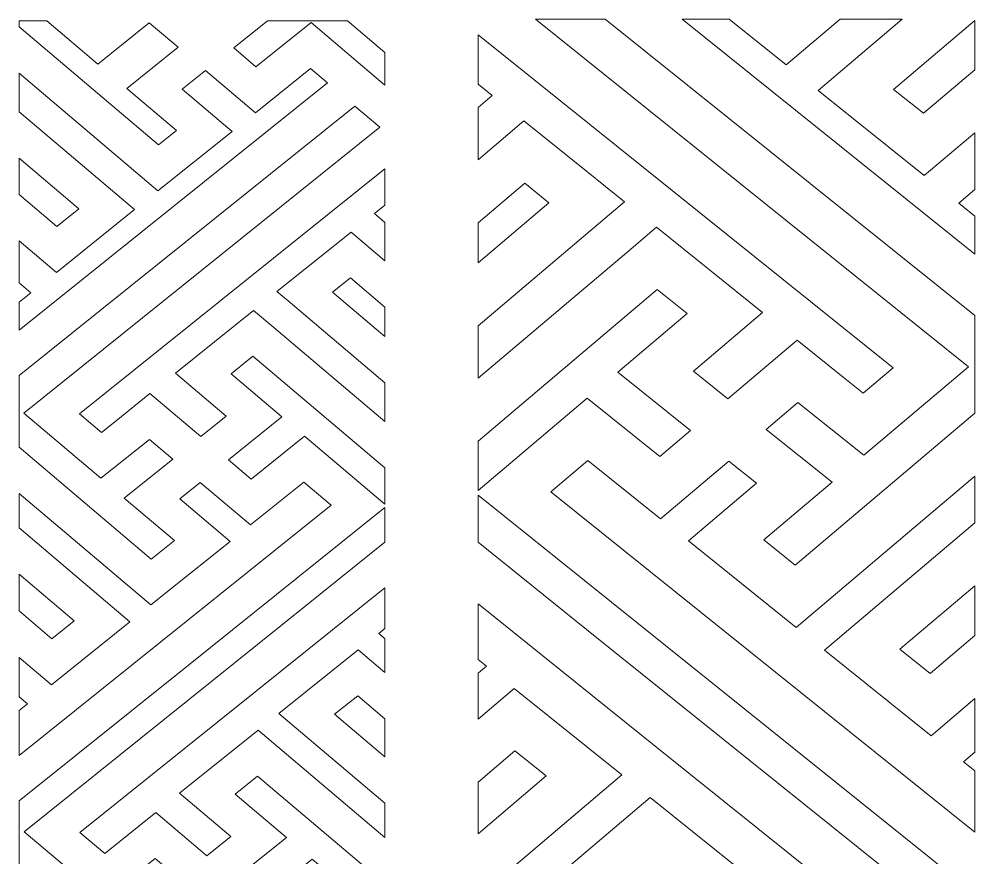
# Model space of a CAD drawing. Header units: centimetres. Extents: x -42.4 to 42.4, y -38.3 to 38.3.
# Drawn here: x 1.9 to 42.41, y 2.77 to 38.32 of the extents above; entities that cross this region are included whole.
import ezdxf

# ---------------------------------------------------------------- set-up
doc = ezdxf.new("R2010")
doc.units = ezdxf.units.CM
doc.header["$MEASUREMENT"] = 0
doc.layers.add('layer 1', color=7, linetype='Continuous')

msp = doc.modelspace()

# ---------------------------------------------------------------- linework, layer by layer
at = {"layer": 'layer 1', "color": 242, "lineweight": 9}
for points, knots in [([(3.07654, 38.24693), (3.07654, 38.24693), (5.2407, 36.41468), (5.2407, 36.41468), (5.2407, 36.41468), (5.2407, 36.41468), (7.41673, 38.16059), (7.41673, 38.16059), (7.41673, 38.16059), (7.41673, 38.16059), (8.63729, 37.12722), (8.63729, 37.12722), (8.63729, 37.12722), (8.63729, 37.12722), (6.46126, 35.38131), (6.46126, 35.38131), (6.46126, 35.38131), (6.46126, 35.38131), (8.57231, 33.59402), (8.57231, 33.59402), (8.57231, 33.59402), (8.57231, 33.59402), (7.81409, 32.98569), (7.81409, 32.98569), (7.81409, 32.98569), (7.81409, 32.98569), (1.90298, 37.99022), (1.90298, 37.99022), (1.90298, 37.99022), (1.90298, 37.99022), (1.90298, 38.24693), (1.90298, 38.24693), (1.90298, 38.24693), (1.90298, 38.24693), (3.07654, 38.24693), (3.07654, 38.24693)], [0, 0, 0, 0, 0.1, 0.1, 0.1, 0.1, 0.2, 0.2, 0.2, 0.2, 0.3, 0.3, 0.3, 0.3, 0.4, 0.4, 0.4, 0.4, 0.5, 0.5, 0.5, 0.5, 0.6, 0.6, 0.6, 0.6, 0.7, 0.7, 0.7, 0.7, 0.8, 0.8, 0.8, 0.8, 1, 1, 1, 1]), ([(12.42985, 38.24693), (12.42985, 38.24693), (15.82429, 38.24693), (15.82429, 38.24693), (15.82429, 38.24693), (15.82429, 38.24693), (17.40307, 36.91025), (17.40307, 36.91025), (17.40307, 36.91025), (17.40307, 36.91025), (17.40308, 35.52159), (17.40308, 35.52159), (17.40308, 35.52159), (17.40308, 35.52159), (14.27531, 38.16968), (14.27531, 38.16968), (14.27531, 38.16968), (14.27531, 38.16968), (11.94024, 36.29621), (11.94024, 36.29621), (11.94024, 36.29621), (11.94024, 36.29621), (10.99545, 37.09612), (10.99545, 37.09612), (10.99545, 37.09612), (10.99545, 37.09612), (12.42985, 38.24693), (12.42985, 38.24693)], [0, 0, 0, 0, 0.125, 0.125, 0.125, 0.125, 0.25, 0.25, 0.25, 0.25, 0.375, 0.375, 0.375, 0.375, 0.5, 0.5, 0.5, 0.5, 0.625, 0.625, 0.625, 0.625, 0.75, 0.75, 0.75, 0.75, 1, 1, 1, 1]), ([(23.78114, 38.31937), (23.78114, 38.31937), (42.14044, 23.58904), (42.14044, 23.58904), (42.14044, 23.58904), (42.14044, 23.58904), (37.69676, 19.83827), (37.69676, 19.83827), (37.69676, 19.83827), (37.69676, 19.83827), (34.90182, 22.06986), (34.90182, 22.06986), (34.90182, 22.06986), (34.90182, 22.06986), (33.5586, 20.93261), (33.5586, 20.93261), (33.5586, 20.93261), (33.5586, 20.93261), (36.3539, 18.68984), (36.3539, 18.68984), (36.3539, 18.68984), (36.3539, 18.68984), (33.46763, 16.24617), (33.46763, 16.24617), (33.46763, 16.24617), (33.46763, 16.24617), (34.79548, 15.18079), (34.79548, 15.18079), (34.79548, 15.18079), (34.79548, 15.18079), (42.40592, 21.62419), (42.40592, 21.62419), (42.40592, 21.62419), (42.40592, 21.62419), (42.40592, 25.75287), (42.40592, 25.75287), (42.40592, 25.75287), (42.40592, 25.75287), (26.74346, 38.31937), (26.74346, 38.31937), (26.74346, 38.31937), (25.82472, 38.31937), (24.83891, 38.31937), (23.78114, 38.31937)], [0, 0, 0, 0, 0.08333333, 0.08333333, 0.08333333, 0.08333333, 0.16666667, 0.16666667, 0.16666667, 0.16666667, 0.25, 0.25, 0.25, 0.25, 0.33333333, 0.33333333, 0.33333333, 0.33333333, 0.41666667, 0.41666667, 0.41666667, 0.41666667, 0.5, 0.5, 0.5, 0.5, 0.58333333, 0.58333333, 0.58333333, 0.58333333, 0.66666667, 0.66666667, 0.66666667, 0.66666667, 0.75, 0.75, 0.75, 0.75, 0.83333333, 0.83333333, 0.83333333, 0.83333333, 1, 1, 1, 1]), ([(29.99968, 38.31937), (30.71941, 38.31937), (31.38357, 38.31937), (31.99647, 38.31937), (31.99647, 38.31937), (31.99647, 38.31937), (34.4107, 36.38236), (34.4107, 36.38236), (34.4107, 36.38236), (34.4107, 36.38236), (36.69857, 38.31937), (36.69857, 38.31937), (36.69857, 38.31937), (36.69857, 38.31937), (39.32565, 38.31937), (39.32565, 38.31937), (39.32565, 38.31937), (39.32565, 38.31937), (35.75954, 35.30011), (35.75954, 35.30011), (35.75954, 35.30011), (35.75954, 35.30011), (40.26087, 31.68854), (40.26087, 31.68854), (40.26087, 31.68854), (40.26087, 31.68854), (42.40591, 33.50465), (42.40591, 33.50465), (42.40591, 33.50465), (42.40591, 33.50465), (42.40592, 31.09322), (42.40592, 31.09322), (42.40592, 31.09322), (42.40592, 31.09322), (41.72324, 30.51522), (41.72324, 30.51522), (41.72324, 30.51522), (41.72324, 30.51522), (42.40592, 29.96748), (42.40592, 29.96748), (42.40592, 29.96748), (42.40592, 29.96748), (42.40592, 28.36543), (42.40592, 28.36543), (42.40592, 28.36543), (42.40592, 28.36543), (29.99968, 38.31937), (29.99968, 38.31937)], [0, 0, 0, 0, 0.07692308, 0.07692308, 0.07692308, 0.07692308, 0.15384615, 0.15384615, 0.15384615, 0.15384615, 0.23076923, 0.23076923, 0.23076923, 0.23076923, 0.30769231, 0.30769231, 0.30769231, 0.30769231, 0.38461538, 0.38461538, 0.38461538, 0.38461538, 0.46153846, 0.46153846, 0.46153846, 0.46153846, 0.53846154, 0.53846154, 0.53846154, 0.53846154, 0.61538462, 0.61538462, 0.61538462, 0.61538462, 0.69230769, 0.69230769, 0.69230769, 0.69230769, 0.76923077, 0.76923077, 0.76923077, 0.76923077, 0.84615385, 0.84615385, 0.84615385, 0.84615385, 1, 1, 1, 1]), ([(42.40592, 38.25726), (42.40592, 38.25726), (38.96303, 35.34232), (38.96303, 35.34232), (38.96303, 35.34232), (38.96303, 35.34232), (40.226, 34.32899), (40.226, 34.32899), (40.226, 34.32899), (40.226, 34.32899), (42.40592, 36.17463), (42.40592, 36.17463), (42.40592, 36.17463), (42.40592, 36.17463), (42.40592, 38.25726), (42.40592, 38.25726)], [0, 0, 0, 0, 0.2, 0.2, 0.2, 0.2, 0.4, 0.4, 0.4, 0.4, 0.6, 0.6, 0.6, 0.6, 1, 1, 1, 1]), ([(21.34952, 23.09981), (21.34952, 23.09981), (27.73464, 28.50582), (27.73464, 28.50582), (27.73464, 28.50582), (27.73464, 28.50582), (28.90988, 29.50083), (28.90988, 29.50083), (28.90988, 29.50083), (28.90988, 29.50083), (33.41121, 25.88926), (33.41121, 25.88926), (33.41121, 25.88926), (33.41121, 25.88926), (30.47712, 23.4051), (30.47712, 23.4051), (30.47712, 23.4051), (30.47712, 23.4051), (31.93946, 22.23173), (31.93946, 22.23173), (31.93946, 22.23173), (31.93946, 22.23173), (34.87357, 24.71595), (34.87357, 24.71595), (34.87357, 24.71595), (34.87357, 24.71595), (36.82461, 23.15061), (36.82461, 23.15061), (36.82461, 23.15061), (36.82461, 23.15061), (37.66894, 22.4732), (37.66894, 22.4732), (37.66894, 22.4732), (37.66894, 22.4732), (38.937, 23.54682), (38.937, 23.54682), (38.937, 23.54682), (38.937, 23.54682), (21.34952, 37.65784), (21.34952, 37.65784), (21.34952, 37.65784), (21.34952, 37.65784), (21.3495, 35.56677), (21.3495, 35.56677), (21.3495, 35.56677), (21.3495, 35.56677), (21.95572, 35.08039), (21.95572, 35.08039), (21.95572, 35.08039), (21.95572, 35.08039), (21.34952, 34.56712), (21.34952, 34.56712), (21.34952, 34.56712), (21.34952, 34.56712), (21.34964, 32.3625), (21.34964, 32.3625), (21.34964, 32.3625), (21.34964, 32.3625), (23.2927, 34.00771), (23.2927, 34.00771), (23.2927, 34.00771), (23.2927, 34.00771), (25.94824, 31.87706), (25.94824, 31.87706), (25.94824, 31.87706), (25.94824, 31.87706), (27.56101, 30.58306), (27.56101, 30.58306), (27.56101, 30.58306), (27.56101, 30.58306), (26.92104, 30.04123), (26.92104, 30.04123), (26.92104, 30.04123), (26.92104, 30.04123), (21.34964, 25.32418), (21.34964, 25.32418), (21.34964, 25.32418), (21.34964, 25.32418), (21.34952, 23.09981), (21.34952, 23.09981)], [0, 0, 0, 0, 0.04761905, 0.04761905, 0.04761905, 0.04761905, 0.0952381, 0.0952381, 0.0952381, 0.0952381, 0.14285714, 0.14285714, 0.14285714, 0.14285714, 0.19047619, 0.19047619, 0.19047619, 0.19047619, 0.23809524, 0.23809524, 0.23809524, 0.23809524, 0.28571429, 0.28571429, 0.28571429, 0.28571429, 0.33333333, 0.33333333, 0.33333333, 0.33333333, 0.38095238, 0.38095238, 0.38095238, 0.38095238, 0.42857143, 0.42857143, 0.42857143, 0.42857143, 0.47619048, 0.47619048, 0.47619048, 0.47619048, 0.52380952, 0.52380952, 0.52380952, 0.52380952, 0.57142857, 0.57142857, 0.57142857, 0.57142857, 0.61904762, 0.61904762, 0.61904762, 0.61904762, 0.66666667, 0.66666667, 0.66666667, 0.66666667, 0.71428571, 0.71428571, 0.71428571, 0.71428571, 0.76190476, 0.76190476, 0.76190476, 0.76190476, 0.80952381, 0.80952381, 0.80952381, 0.80952381, 0.85714286, 0.85714286, 0.85714286, 0.85714286, 0.9047619, 0.9047619, 0.9047619, 0.9047619, 1, 1, 1, 1]), ([(1.90298, 36.02485), (1.90298, 36.02485), (7.78844, 31.04201), (7.78844, 31.04201), (7.78844, 31.04201), (7.78844, 31.04201), (10.93045, 33.56291), (10.93045, 33.56291), (10.93045, 33.56291), (10.93045, 33.56291), (8.81942, 35.3502), (8.81942, 35.3502), (8.81942, 35.3502), (8.81942, 35.3502), (9.80355, 36.13981), (9.80355, 36.13981), (9.80355, 36.13981), (9.80355, 36.13981), (11.91461, 34.35252), (11.91461, 34.35252), (11.91461, 34.35252), (11.91461, 34.35252), (14.24967, 36.226), (14.24967, 36.226), (14.24967, 36.226), (14.24967, 36.226), (14.96485, 35.62049), (14.96485, 35.62049), (14.96485, 35.62049), (14.96485, 35.62049), (1.90298, 25.14068), (1.90298, 25.14068), (1.90298, 25.14068), (1.90298, 25.14068), (1.90298, 26.31996), (1.90298, 26.31996), (1.90298, 26.31996), (1.90298, 26.31996), (2.40552, 26.72316), (2.40552, 26.72316), (2.40552, 26.72316), (2.40552, 26.72316), (1.90298, 27.14863), (1.90298, 27.14863), (1.90298, 27.14863), (1.90298, 27.14863), (1.90299, 28.9237), (1.90299, 28.9237), (1.90299, 28.9237), (1.90299, 28.9237), (3.482, 27.58685), (3.482, 27.58685), (3.482, 27.58685), (3.482, 27.58685), (6.79553, 30.24536), (6.79553, 30.24536), (6.79553, 30.24536), (6.79553, 30.24536), (1.90298, 34.38758), (1.90298, 34.38758), (1.90298, 34.38758), (1.90298, 34.38758), (1.90298, 36.02485), (1.90298, 36.02485)], [0, 0, 0, 0, 0.05882353, 0.05882353, 0.05882353, 0.05882353, 0.11764706, 0.11764706, 0.11764706, 0.11764706, 0.17647059, 0.17647059, 0.17647059, 0.17647059, 0.23529412, 0.23529412, 0.23529412, 0.23529412, 0.29411765, 0.29411765, 0.29411765, 0.29411765, 0.35294118, 0.35294118, 0.35294118, 0.35294118, 0.41176471, 0.41176471, 0.41176471, 0.41176471, 0.47058824, 0.47058824, 0.47058824, 0.47058824, 0.52941176, 0.52941176, 0.52941176, 0.52941176, 0.58823529, 0.58823529, 0.58823529, 0.58823529, 0.64705882, 0.64705882, 0.64705882, 0.64705882, 0.70588235, 0.70588235, 0.70588235, 0.70588235, 0.76470588, 0.76470588, 0.76470588, 0.76470588, 0.82352941, 0.82352941, 0.82352941, 0.82352941, 0.88235294, 0.88235294, 0.88235294, 0.88235294, 1, 1, 1, 1]), ([(1.90298, 23.21755), (1.90298, 23.21755), (16.13113, 34.63306), (16.13113, 34.63306), (16.13113, 34.63306), (16.13113, 34.63306), (17.19214, 33.73478), (17.19214, 33.73478), (17.19214, 33.73478), (17.19214, 33.73478), (2.09841, 21.62474), (2.09841, 21.62474), (2.09841, 21.62474), (2.09841, 21.62474), (5.3695, 18.86377), (5.3695, 18.86377), (5.3695, 18.86377), (5.3695, 18.86377), (7.42692, 20.50646), (7.42692, 20.50646), (7.42692, 20.50646), (7.42692, 20.50646), (8.41569, 19.66932), (8.41569, 19.66932), (8.41569, 19.66932), (8.41569, 19.66932), (6.35801, 18.0184), (6.35801, 18.0184), (6.35801, 18.0184), (6.35801, 18.0184), (8.48266, 16.21959), (8.48266, 16.21959), (8.48266, 16.21959), (8.48266, 16.21959), (7.5052, 15.43536), (7.5052, 15.43536), (7.5052, 15.43536), (7.5052, 15.43536), (1.90298, 20.1784), (1.90298, 20.1784), (1.90298, 20.1784), (1.90298, 20.1784), (1.90298, 23.21755), (1.90298, 23.21755)], [0, 0, 0, 0, 0.08333333, 0.08333333, 0.08333333, 0.08333333, 0.16666667, 0.16666667, 0.16666667, 0.16666667, 0.25, 0.25, 0.25, 0.25, 0.33333333, 0.33333333, 0.33333333, 0.33333333, 0.41666667, 0.41666667, 0.41666667, 0.41666667, 0.5, 0.5, 0.5, 0.5, 0.58333333, 0.58333333, 0.58333333, 0.58333333, 0.66666667, 0.66666667, 0.66666667, 0.66666667, 0.75, 0.75, 0.75, 0.75, 0.83333333, 0.83333333, 0.83333333, 0.83333333, 1, 1, 1, 1]), ([(1.90298, 32.42214), (1.90298, 32.42214), (4.43737, 30.27643), (4.43737, 30.27643), (4.43737, 30.27643), (4.43737, 30.27643), (3.50767, 29.53051), (3.50767, 29.53051), (3.50767, 29.53051), (3.50767, 29.53051), (1.90298, 30.8891), (1.90298, 30.8891), (1.90298, 30.8891), (1.90298, 30.8891), (1.90298, 32.42214), (1.90298, 32.42214)], [0, 0, 0, 0, 0.2, 0.2, 0.2, 0.2, 0.4, 0.4, 0.4, 0.4, 0.6, 0.6, 0.6, 0.6, 1, 1, 1, 1]), ([(17.40307, 21.26461), (17.40307, 21.26461), (12.70284, 25.24402), (12.70284, 25.24402), (12.70284, 25.24402), (12.70284, 25.24402), (11.83772, 25.97646), (11.83772, 25.97646), (11.83772, 25.97646), (11.83772, 25.97646), (8.52419, 23.31795), (8.52419, 23.31795), (8.52419, 23.31795), (8.52419, 23.31795), (10.68404, 21.48934), (10.68404, 21.48934), (10.68404, 21.48934), (10.68404, 21.48934), (9.60758, 20.62561), (9.60758, 20.62561), (9.60758, 20.62561), (9.60758, 20.62561), (7.44771, 22.45427), (7.44771, 22.45427), (7.44771, 22.45427), (7.44771, 22.45427), (6.01151, 21.30201), (6.01151, 21.30201), (6.01151, 21.30201), (6.01151, 21.30201), (5.38998, 20.80336), (5.38998, 20.80336), (5.38998, 20.80336), (5.38998, 20.80336), (4.45653, 21.59366), (4.45653, 21.59366), (4.45653, 21.59366), (4.45653, 21.59366), (17.40307, 31.9809), (17.40307, 31.9809), (17.40307, 31.9809), (17.40307, 31.9809), (17.40308, 30.44165), (17.40308, 30.44165), (17.40308, 30.44165), (17.40308, 30.44165), (16.95683, 30.08362), (16.95683, 30.08362), (16.95683, 30.08362), (16.95683, 30.08362), (17.40307, 29.7058), (17.40307, 29.7058), (17.40307, 29.7058), (17.40307, 29.7058), (17.40298, 28.08296), (17.40298, 28.08296), (17.40298, 28.08296), (17.40298, 28.08296), (15.97265, 29.29401), (15.97265, 29.29401), (15.97265, 29.29401), (15.97265, 29.29401), (14.01785, 27.72562), (14.01785, 27.72562), (14.01785, 27.72562), (14.01785, 27.72562), (12.83065, 26.7731), (12.83065, 26.7731), (12.83065, 26.7731), (12.83065, 26.7731), (13.30175, 26.37425), (13.30175, 26.37425), (13.30175, 26.37425), (13.30175, 26.37425), (17.40298, 22.90199), (17.40298, 22.90199), (17.40298, 22.90199), (17.40298, 22.90199), (17.40307, 21.26461), (17.40307, 21.26461)], [0, 0, 0, 0, 0.04761905, 0.04761905, 0.04761905, 0.04761905, 0.0952381, 0.0952381, 0.0952381, 0.0952381, 0.14285714, 0.14285714, 0.14285714, 0.14285714, 0.19047619, 0.19047619, 0.19047619, 0.19047619, 0.23809524, 0.23809524, 0.23809524, 0.23809524, 0.28571429, 0.28571429, 0.28571429, 0.28571429, 0.33333333, 0.33333333, 0.33333333, 0.33333333, 0.38095238, 0.38095238, 0.38095238, 0.38095238, 0.42857143, 0.42857143, 0.42857143, 0.42857143, 0.47619048, 0.47619048, 0.47619048, 0.47619048, 0.52380952, 0.52380952, 0.52380952, 0.52380952, 0.57142857, 0.57142857, 0.57142857, 0.57142857, 0.61904762, 0.61904762, 0.61904762, 0.61904762, 0.66666667, 0.66666667, 0.66666667, 0.66666667, 0.71428571, 0.71428571, 0.71428571, 0.71428571, 0.76190476, 0.76190476, 0.76190476, 0.76190476, 0.80952381, 0.80952381, 0.80952381, 0.80952381, 0.85714286, 0.85714286, 0.85714286, 0.85714286, 0.9047619, 0.9047619, 0.9047619, 0.9047619, 1, 1, 1, 1]), ([(21.34964, 27.99403), (21.34964, 27.99403), (24.35751, 30.54079), (24.35751, 30.54079), (24.35751, 30.54079), (24.35751, 30.54079), (23.32749, 31.36719), (23.32749, 31.36719), (23.32749, 31.36719), (23.32749, 31.36719), (21.3495, 29.69252), (21.3495, 29.69252), (21.3495, 29.69252), (21.3495, 29.69252), (21.34964, 27.99403), (21.34964, 27.99403)], [0, 0, 0, 0, 0.2, 0.2, 0.2, 0.2, 0.4, 0.4, 0.4, 0.4, 0.6, 0.6, 0.6, 0.6, 1, 1, 1, 1]), ([(17.40298, 24.86729), (17.40298, 24.86729), (15.18882, 26.74198), (15.18882, 26.74198), (15.18882, 26.74198), (15.18882, 26.74198), (15.94704, 27.3503), (15.94704, 27.3503), (15.94704, 27.3503), (15.94704, 27.3503), (17.40308, 26.11756), (17.40308, 26.11756), (17.40308, 26.11756), (17.40308, 26.11756), (17.40298, 24.86729), (17.40298, 24.86729)], [0, 0, 0, 0, 0.2, 0.2, 0.2, 0.2, 0.4, 0.4, 0.4, 0.4, 0.6, 0.6, 0.6, 0.6, 1, 1, 1, 1]), ([(21.34964, 18.34716), (21.34964, 18.34716), (25.97164, 22.26053), (25.97164, 22.26053), (25.97164, 22.26053), (25.97164, 22.26053), (29.05318, 19.78809), (29.05318, 19.78809), (29.05318, 19.78809), (29.05318, 19.78809), (30.35513, 20.89039), (30.35513, 20.89039), (30.35513, 20.89039), (30.35513, 20.89039), (27.27364, 23.36285), (27.27364, 23.36285), (27.27364, 23.36285), (27.27364, 23.36285), (30.20773, 25.84701), (30.20773, 25.84701), (30.20773, 25.84701), (30.20773, 25.84701), (28.94475, 26.86035), (28.94475, 26.86035), (28.94475, 26.86035), (28.94475, 26.86035), (21.34952, 20.4298), (21.34952, 20.4298), (21.34952, 20.4298), (21.34952, 20.4298), (21.34964, 18.34716), (21.34964, 18.34716)], [0, 0, 0, 0, 0.11111111, 0.11111111, 0.11111111, 0.11111111, 0.22222222, 0.22222222, 0.22222222, 0.22222222, 0.33333333, 0.33333333, 0.33333333, 0.33333333, 0.44444444, 0.44444444, 0.44444444, 0.44444444, 0.55555556, 0.55555556, 0.55555556, 0.55555556, 0.66666667, 0.66666667, 0.66666667, 0.66666667, 0.77777778, 0.77777778, 0.77777778, 0.77777778, 1, 1, 1, 1]), ([(17.40298, 17.76615), (17.40298, 17.76615), (14.00062, 20.64681), (14.00062, 20.64681), (14.00062, 20.64681), (14.00062, 20.64681), (11.73223, 18.82683), (11.73223, 18.82683), (11.73223, 18.82683), (11.73223, 18.82683), (10.77384, 19.63824), (10.77384, 19.63824), (10.77384, 19.63824), (10.77384, 19.63824), (13.04219, 21.45824), (13.04219, 21.45824), (13.04219, 21.45824), (13.04219, 21.45824), (10.88234, 23.28685), (10.88234, 23.28685), (10.88234, 23.28685), (10.88234, 23.28685), (11.81205, 24.03278), (11.81205, 24.03278), (11.81205, 24.03278), (11.81205, 24.03278), (17.40307, 19.2992), (17.40307, 19.2992), (17.40307, 19.2992), (17.40307, 19.2992), (17.40298, 17.76615), (17.40298, 17.76615)], [0, 0, 0, 0, 0.11111111, 0.11111111, 0.11111111, 0.11111111, 0.22222222, 0.22222222, 0.22222222, 0.22222222, 0.33333333, 0.33333333, 0.33333333, 0.33333333, 0.44444444, 0.44444444, 0.44444444, 0.44444444, 0.55555556, 0.55555556, 0.55555556, 0.55555556, 0.66666667, 0.66666667, 0.66666667, 0.66666667, 0.77777778, 0.77777778, 0.77777778, 0.77777778, 1, 1, 1, 1]), ([(42.40592, 18.95425), (42.40592, 18.95425), (34.83025, 12.54029), (34.83025, 12.54029), (34.83025, 12.54029), (34.83025, 12.54029), (30.26412, 16.2039), (30.26412, 16.2039), (30.26412, 16.2039), (30.26412, 16.2039), (33.1504, 18.64761), (33.1504, 18.64761), (33.1504, 18.64761), (33.1504, 18.64761), (31.9743, 19.59125), (31.9743, 19.59125), (31.9743, 19.59125), (31.9743, 19.59125), (29.08797, 17.14757), (29.08797, 17.14757), (29.08797, 17.14757), (29.08797, 17.14757), (26.00645, 19.61999), (26.00645, 19.61999), (26.00645, 19.61999), (26.00645, 19.61999), (24.43417, 18.28882), (24.43417, 18.28882), (24.43417, 18.28882), (24.43417, 18.28882), (42.40592, 3.86944), (42.40592, 3.86944), (42.40592, 3.86944), (42.40592, 3.86944), (42.40592, 6.46211), (42.40592, 6.46211), (42.40592, 6.46211), (42.40592, 6.46211), (41.92593, 6.84721), (41.92593, 6.84721), (41.92593, 6.84721), (41.92593, 6.84721), (42.40592, 7.25358), (42.40592, 7.25358), (42.40592, 7.25358), (42.40592, 7.25358), (42.40592, 9.52496), (42.40592, 9.52496), (42.40592, 9.52496), (42.40592, 9.52496), (40.5485, 7.95236), (40.5485, 7.95236), (40.5485, 7.95236), (40.5485, 7.95236), (36.02854, 11.57888), (36.02854, 11.57888), (36.02854, 11.57888), (36.02854, 11.57888), (42.40592, 16.9783), (42.40592, 16.9783), (42.40592, 16.9783), (42.40592, 16.9783), (42.40592, 18.95425), (42.40592, 18.95425)], [0, 0, 0, 0, 0.05882353, 0.05882353, 0.05882353, 0.05882353, 0.11764706, 0.11764706, 0.11764706, 0.11764706, 0.17647059, 0.17647059, 0.17647059, 0.17647059, 0.23529412, 0.23529412, 0.23529412, 0.23529412, 0.29411765, 0.29411765, 0.29411765, 0.29411765, 0.35294118, 0.35294118, 0.35294118, 0.35294118, 0.41176471, 0.41176471, 0.41176471, 0.41176471, 0.47058824, 0.47058824, 0.47058824, 0.47058824, 0.52941176, 0.52941176, 0.52941176, 0.52941176, 0.58823529, 0.58823529, 0.58823529, 0.58823529, 0.64705882, 0.64705882, 0.64705882, 0.64705882, 0.70588235, 0.70588235, 0.70588235, 0.70588235, 0.76470588, 0.76470588, 0.76470588, 0.76470588, 0.82352941, 0.82352941, 0.82352941, 0.82352941, 0.88235294, 0.88235294, 0.88235294, 0.88235294, 1, 1, 1, 1]), ([(1.90298, 18.21303), (1.90298, 18.21303), (7.4796, 13.49166), (7.4796, 13.49166), (7.4796, 13.49166), (7.4796, 13.49166), (10.84083, 16.18848), (10.84083, 16.18848), (10.84083, 16.18848), (10.84083, 16.18848), (8.71618, 17.98731), (8.71618, 17.98731), (8.71618, 17.98731), (8.71618, 17.98731), (9.58193, 18.68193), (9.58193, 18.68193), (9.58193, 18.68193), (9.58193, 18.68193), (11.70662, 16.88312), (11.70662, 16.88312), (11.70662, 16.88312), (11.70662, 16.88312), (13.975, 18.70309), (13.975, 18.70309), (13.975, 18.70309), (13.975, 18.70309), (15.13239, 17.7232), (15.13239, 17.7232), (15.13239, 17.7232), (15.13239, 17.7232), (1.90298, 7.10898), (1.90298, 7.10898), (1.90298, 7.10898), (1.90298, 7.10898), (1.90298, 9.01746), (1.90298, 9.01746), (1.90298, 9.01746), (1.90298, 9.01746), (2.25631, 9.30094), (2.25631, 9.30094), (2.25631, 9.30094), (2.25631, 9.30094), (1.90298, 9.60007), (1.90298, 9.60007), (1.90298, 9.60007), (1.90298, 9.60007), (1.90298, 11.27205), (1.90298, 11.27205), (1.90298, 11.27205), (1.90298, 11.27205), (3.27027, 10.11445), (3.27027, 10.11445), (3.27027, 10.11445), (3.27027, 10.11445), (6.59751, 12.78396), (6.59751, 12.78396), (6.59751, 12.78396), (6.59751, 12.78396), (1.90298, 16.75852), (1.90298, 16.75852), (1.90298, 16.75852), (1.90298, 16.75852), (1.90298, 18.21303), (1.90298, 18.21303)], [0, 0, 0, 0, 0.05882353, 0.05882353, 0.05882353, 0.05882353, 0.11764706, 0.11764706, 0.11764706, 0.11764706, 0.17647059, 0.17647059, 0.17647059, 0.17647059, 0.23529412, 0.23529412, 0.23529412, 0.23529412, 0.29411765, 0.29411765, 0.29411765, 0.29411765, 0.35294118, 0.35294118, 0.35294118, 0.35294118, 0.41176471, 0.41176471, 0.41176471, 0.41176471, 0.47058824, 0.47058824, 0.47058824, 0.47058824, 0.52941176, 0.52941176, 0.52941176, 0.52941176, 0.58823529, 0.58823529, 0.58823529, 0.58823529, 0.64705882, 0.64705882, 0.64705882, 0.64705882, 0.70588235, 0.70588235, 0.70588235, 0.70588235, 0.76470588, 0.76470588, 0.76470588, 0.76470588, 0.82352941, 0.82352941, 0.82352941, 0.82352941, 0.88235294, 0.88235294, 0.88235294, 0.88235294, 1, 1, 1, 1]), ([(42.40592, 1.25689), (42.40592, 1.25689), (32.66261, 9.07432), (32.66261, 9.07432), (32.66261, 9.07432), (32.66261, 9.07432), (21.3495, 18.15121), (21.3495, 18.15121), (21.3495, 18.15121), (21.3495, 18.15121), (21.3495, 16.14836), (21.3495, 16.14836), (21.3495, 16.14836), (21.3495, 16.14836), (25.94896, 12.45806), (25.94896, 12.45806), (25.94896, 12.45806), (25.94896, 12.45806), (42.11282, -0.51081), (42.11282, -0.51081), (42.11282, -0.51081), (42.11282, -0.51081), (37.51572, -4.40297), (37.51572, -4.40297), (37.51572, -4.40297), (37.51572, -4.40297), (34.57678, -2.04497), (34.57678, -2.04497), (34.57678, -2.04497), (34.57678, -2.04497), (33.21388, -3.19886), (33.21388, -3.19886), (33.21388, -3.19886), (33.21388, -3.19886), (36.15283, -5.55687), (36.15283, -5.55687), (36.15283, -5.55687), (36.15283, -5.55687), (33.0816, -8.15711), (33.0816, -8.15711), (33.0816, -8.15711), (33.0816, -8.15711), (34.48377, -9.28214), (34.48377, -9.28214), (34.48377, -9.28214), (34.48377, -9.28214), (42.40592, -2.57478), (42.40592, -2.57478), (42.40592, -2.57478), (42.40592, -2.57478), (42.40592, 1.25689), (42.40592, 1.25689)], [0, 0, 0, 0, 0.07142857, 0.07142857, 0.07142857, 0.07142857, 0.14285714, 0.14285714, 0.14285714, 0.14285714, 0.21428571, 0.21428571, 0.21428571, 0.21428571, 0.28571429, 0.28571429, 0.28571429, 0.28571429, 0.35714286, 0.35714286, 0.35714286, 0.35714286, 0.42857143, 0.42857143, 0.42857143, 0.42857143, 0.5, 0.5, 0.5, 0.5, 0.57142857, 0.57142857, 0.57142857, 0.57142857, 0.64285714, 0.64285714, 0.64285714, 0.64285714, 0.71428571, 0.71428571, 0.71428571, 0.71428571, 0.78571429, 0.78571429, 0.78571429, 0.78571429, 0.85714286, 0.85714286, 0.85714286, 0.85714286, 1, 1, 1, 1]), ([(1.90298, 5.18586), (1.90298, 5.18586), (9.07525, 10.94033), (9.07525, 10.94033), (9.07525, 10.94033), (9.07525, 10.94033), (17.40308, 17.62191), (17.40308, 17.62191), (17.40308, 17.62191), (17.40308, 17.62191), (17.40308, 16.14759), (17.40308, 16.14759), (17.40308, 16.14759), (17.40308, 16.14759), (14.01732, 13.43113), (14.01732, 13.43113), (14.01732, 13.43113), (14.01732, 13.43113), (2.11874, 3.88464), (2.11874, 3.88464), (2.11874, 3.88464), (2.11874, 3.88464), (5.50277, 1.01959), (5.50277, 1.01959), (5.50277, 1.01959), (5.50277, 1.01959), (7.66619, 2.75533), (7.66619, 2.75533), (7.66619, 2.75533), (7.66619, 2.75533), (8.66945, 1.90594), (8.66945, 1.90594), (8.66945, 1.90594), (8.66945, 1.90594), (6.50602, 0.17019), (6.50602, 0.17019), (6.50602, 0.17019), (6.50602, 0.17019), (8.76682, -1.74387), (8.76682, -1.74387), (8.76682, -1.74387), (8.76682, -1.74387), (7.73465, -2.57201), (7.73465, -2.57201), (7.73465, -2.57201), (7.73465, -2.57201), (1.90298, 2.36533), (1.90298, 2.36533), (1.90298, 2.36533), (1.90298, 2.36533), (1.90298, 5.18586), (1.90298, 5.18586)], [0, 0, 0, 0, 0.07142857, 0.07142857, 0.07142857, 0.07142857, 0.14285714, 0.14285714, 0.14285714, 0.14285714, 0.21428571, 0.21428571, 0.21428571, 0.21428571, 0.28571429, 0.28571429, 0.28571429, 0.28571429, 0.35714286, 0.35714286, 0.35714286, 0.35714286, 0.42857143, 0.42857143, 0.42857143, 0.42857143, 0.5, 0.5, 0.5, 0.5, 0.57142857, 0.57142857, 0.57142857, 0.57142857, 0.64285714, 0.64285714, 0.64285714, 0.64285714, 0.71428571, 0.71428571, 0.71428571, 0.71428571, 0.78571429, 0.78571429, 0.78571429, 0.78571429, 0.85714286, 0.85714286, 0.85714286, 0.85714286, 1, 1, 1, 1]), ([(1.90298, 14.79312), (1.90298, 14.79312), (4.23936, 12.81506), (4.23936, 12.81506), (4.23936, 12.81506), (4.23936, 12.81506), (3.29592, 12.05813), (3.29592, 12.05813), (3.29592, 12.05813), (3.29592, 12.05813), (1.90298, 13.23743), (1.90298, 13.23743), (1.90298, 13.23743), (1.90298, 13.23743), (1.90298, 14.79312), (1.90298, 14.79312)], [0, 0, 0, 0, 0.2, 0.2, 0.2, 0.2, 0.4, 0.4, 0.4, 0.4, 0.6, 0.6, 0.6, 0.6, 1, 1, 1, 1]), ([(17.40298, 3.63558), (17.40298, 3.63558), (12.03305, 8.18204), (12.03305, 8.18204), (12.03305, 8.18204), (12.03305, 8.18204), (8.7058, 5.51251), (8.7058, 5.51251), (8.7058, 5.51251), (8.7058, 5.51251), (10.87528, 3.67574), (10.87528, 3.67574), (10.87528, 3.67574), (10.87528, 3.67574), (9.86134, 2.86223), (9.86134, 2.86223), (9.86134, 2.86223), (9.86134, 2.86223), (7.69186, 4.69902), (7.69186, 4.69902), (7.69186, 4.69902), (7.69186, 4.69902), (5.52843, 2.96326), (5.52843, 2.96326), (5.52843, 2.96326), (5.52843, 2.96326), (4.47689, 3.85355), (4.47689, 3.85355), (4.47689, 3.85355), (4.47689, 3.85355), (11.82255, 9.74711), (11.82255, 9.74711), (11.82255, 9.74711), (11.82255, 9.74711), (17.40308, 14.22449), (17.40308, 14.22449), (17.40308, 14.22449), (17.40308, 14.22449), (17.40298, 12.49042), (17.40298, 12.49042), (17.40298, 12.49042), (17.40298, 12.49042), (17.14216, 12.28116), (17.14216, 12.28116), (17.14216, 12.28116), (17.14216, 12.28116), (17.32817, 12.12366), (17.32817, 12.12366), (17.32817, 12.12366), (17.32817, 12.12366), (17.40298, 12.06032), (17.40298, 12.06032), (17.40298, 12.06032), (17.40298, 12.06032), (17.40298, 10.63264), (17.40298, 10.63264), (17.40298, 10.63264), (17.40298, 10.63264), (16.27639, 11.58654), (16.27639, 11.58654), (16.27639, 11.58654), (16.27639, 11.58654), (12.91513, 8.88973), (12.91513, 8.88973), (12.91513, 8.88973), (12.91513, 8.88973), (17.40308, 5.09007), (17.40308, 5.09007), (17.40308, 5.09007), (17.40308, 5.09007), (17.40298, 3.63558), (17.40298, 3.63558)], [0, 0, 0, 0, 0.05263158, 0.05263158, 0.05263158, 0.05263158, 0.10526316, 0.10526316, 0.10526316, 0.10526316, 0.15789474, 0.15789474, 0.15789474, 0.15789474, 0.21052632, 0.21052632, 0.21052632, 0.21052632, 0.26315789, 0.26315789, 0.26315789, 0.26315789, 0.31578947, 0.31578947, 0.31578947, 0.31578947, 0.36842105, 0.36842105, 0.36842105, 0.36842105, 0.42105263, 0.42105263, 0.42105263, 0.42105263, 0.47368421, 0.47368421, 0.47368421, 0.47368421, 0.52631579, 0.52631579, 0.52631579, 0.52631579, 0.57894737, 0.57894737, 0.57894737, 0.57894737, 0.63157895, 0.63157895, 0.63157895, 0.63157895, 0.68421053, 0.68421053, 0.68421053, 0.68421053, 0.73684211, 0.73684211, 0.73684211, 0.73684211, 0.78947368, 0.78947368, 0.78947368, 0.78947368, 0.84210526, 0.84210526, 0.84210526, 0.84210526, 0.89473684, 0.89473684, 0.89473684, 0.89473684, 1, 1, 1, 1]), ([(42.40592, 14.30831), (42.40592, 14.30831), (39.23202, 11.62113), (39.23202, 11.62113), (39.23202, 11.62113), (39.23202, 11.62113), (40.51366, 10.59284), (40.51366, 10.59284), (40.51366, 10.59284), (40.51366, 10.59284), (42.40592, 12.19492), (42.40592, 12.19492), (42.40592, 12.19492), (42.40592, 12.19492), (42.40592, 14.30831), (42.40592, 14.30831)], [0, 0, 0, 0, 0.2, 0.2, 0.2, 0.2, 0.4, 0.4, 0.4, 0.4, 0.6, 0.6, 0.6, 0.6, 1, 1, 1, 1]), ([(21.34964, -0.84915), (21.34964, -0.84915), (28.64453, 5.32719), (28.64453, 5.32719), (28.64453, 5.32719), (28.64453, 5.32719), (33.1645, 1.70065), (33.1645, 1.70065), (33.1645, 1.70065), (33.1645, 1.70065), (30.21732, -0.7946), (30.21732, -0.7946), (30.21732, -0.7946), (30.21732, -0.7946), (31.59473, -1.89975), (31.59473, -1.89975), (31.59473, -1.89975), (31.59473, -1.89975), (34.5419, 0.59552), (34.5419, 0.59552), (34.5419, 0.59552), (34.5419, 0.59552), (37.48086, -1.7625), (37.48086, -1.7625), (37.48086, -1.7625), (37.48086, -1.7625), (38.90934, -0.55304), (38.90934, -0.55304), (38.90934, -0.55304), (38.90934, -0.55304), (28.93049, 7.45333), (28.93049, 7.45333), (28.93049, 7.45333), (28.93049, 7.45333), (21.3495, 13.53583), (21.3495, 13.53583), (21.3495, 13.53583), (21.3495, 13.53583), (21.34964, 11.18011), (21.34964, 11.18011), (21.34964, 11.18011), (21.34964, 11.18011), (21.70396, 10.89583), (21.70396, 10.89583), (21.70396, 10.89583), (21.70396, 10.89583), (21.45127, 10.68186), (21.45127, 10.68186), (21.45127, 10.68186), (21.45127, 10.68186), (21.34964, 10.59582), (21.34964, 10.59582), (21.34964, 10.59582), (21.34964, 10.59582), (21.34964, 8.65632), (21.34964, 8.65632), (21.34964, 8.65632), (21.34964, 8.65632), (22.88008, 9.95219), (22.88008, 9.95219), (22.88008, 9.95219), (22.88008, 9.95219), (27.44625, 6.28859), (27.44625, 6.28859), (27.44625, 6.28859), (27.44625, 6.28859), (21.3495, 1.12676), (21.3495, 1.12676), (21.3495, 1.12676), (21.3495, 1.12676), (21.34964, -0.84915), (21.34964, -0.84915)], [0, 0, 0, 0, 0.05263158, 0.05263158, 0.05263158, 0.05263158, 0.10526316, 0.10526316, 0.10526316, 0.10526316, 0.15789474, 0.15789474, 0.15789474, 0.15789474, 0.21052632, 0.21052632, 0.21052632, 0.21052632, 0.26315789, 0.26315789, 0.26315789, 0.26315789, 0.31578947, 0.31578947, 0.31578947, 0.31578947, 0.36842105, 0.36842105, 0.36842105, 0.36842105, 0.42105263, 0.42105263, 0.42105263, 0.42105263, 0.47368421, 0.47368421, 0.47368421, 0.47368421, 0.52631579, 0.52631579, 0.52631579, 0.52631579, 0.57894737, 0.57894737, 0.57894737, 0.57894737, 0.63157895, 0.63157895, 0.63157895, 0.63157895, 0.68421053, 0.68421053, 0.68421053, 0.68421053, 0.73684211, 0.73684211, 0.73684211, 0.73684211, 0.78947368, 0.78947368, 0.78947368, 0.78947368, 0.84210526, 0.84210526, 0.84210526, 0.84210526, 0.89473684, 0.89473684, 0.89473684, 0.89473684, 1, 1, 1, 1]), ([(17.40298, 7.05545), (17.40298, 7.05545), (15.2733, 8.85862), (15.2733, 8.85862), (15.2733, 8.85862), (15.2733, 8.85862), (16.25078, 9.64283), (16.25078, 9.64283), (16.25078, 9.64283), (16.25078, 9.64283), (17.40298, 8.66731), (17.40298, 8.66731), (17.40298, 8.66731), (17.40298, 8.66731), (17.40298, 7.05545), (17.40298, 7.05545)], [0, 0, 0, 0, 0.2, 0.2, 0.2, 0.2, 0.4, 0.4, 0.4, 0.4, 0.6, 0.6, 0.6, 0.6, 1, 1, 1, 1]), ([(21.34964, 3.79672), (21.34964, 3.79672), (24.24275, 6.24632), (24.24275, 6.24632), (24.24275, 6.24632), (24.24275, 6.24632), (22.91487, 7.31167), (22.91487, 7.31167), (22.91487, 7.31167), (22.91487, 7.31167), (21.34964, 5.98643), (21.34964, 5.98643), (21.34964, 5.98643), (21.34964, 5.98643), (21.34964, 3.79672), (21.34964, 3.79672)], [0, 0, 0, 0, 0.2, 0.2, 0.2, 0.2, 0.4, 0.4, 0.4, 0.4, 0.6, 0.6, 0.6, 0.6, 1, 1, 1, 1]), ([(17.40298, 0.11446), (17.40298, 0.11446), (14.32799, 2.71796), (14.32799, 2.71796), (14.32799, 2.71796), (14.32799, 2.71796), (12.12212, 0.94819), (12.12212, 0.94819), (12.12212, 0.94819), (12.12212, 0.94819), (11.02759, 1.87486), (11.02759, 1.87486), (11.02759, 1.87486), (11.02759, 1.87486), (13.23343, 3.64467), (13.23343, 3.64467), (13.23343, 3.64467), (13.23343, 3.64467), (11.06395, 5.48142), (11.06395, 5.48142), (11.06395, 5.48142), (11.06395, 5.48142), (12.0074, 6.23837), (12.0074, 6.23837), (12.0074, 6.23837), (12.0074, 6.23837), (17.40298, 1.67026), (17.40298, 1.67026), (17.40298, 1.67026), (17.40298, 1.67026), (17.40298, 0.11446), (17.40298, 0.11446)], [0, 0, 0, 0, 0.11111111, 0.11111111, 0.11111111, 0.11111111, 0.22222222, 0.22222222, 0.22222222, 0.22222222, 0.33333333, 0.33333333, 0.33333333, 0.33333333, 0.44444444, 0.44444444, 0.44444444, 0.44444444, 0.55555556, 0.55555556, 0.55555556, 0.55555556, 0.66666667, 0.66666667, 0.66666667, 0.66666667, 0.77777778, 0.77777778, 0.77777778, 0.77777778, 1, 1, 1, 1])]:
    msp.add_open_spline(points, degree=3, knots=knots, dxfattribs=at)

doc.saveas('drawing.dxf')
